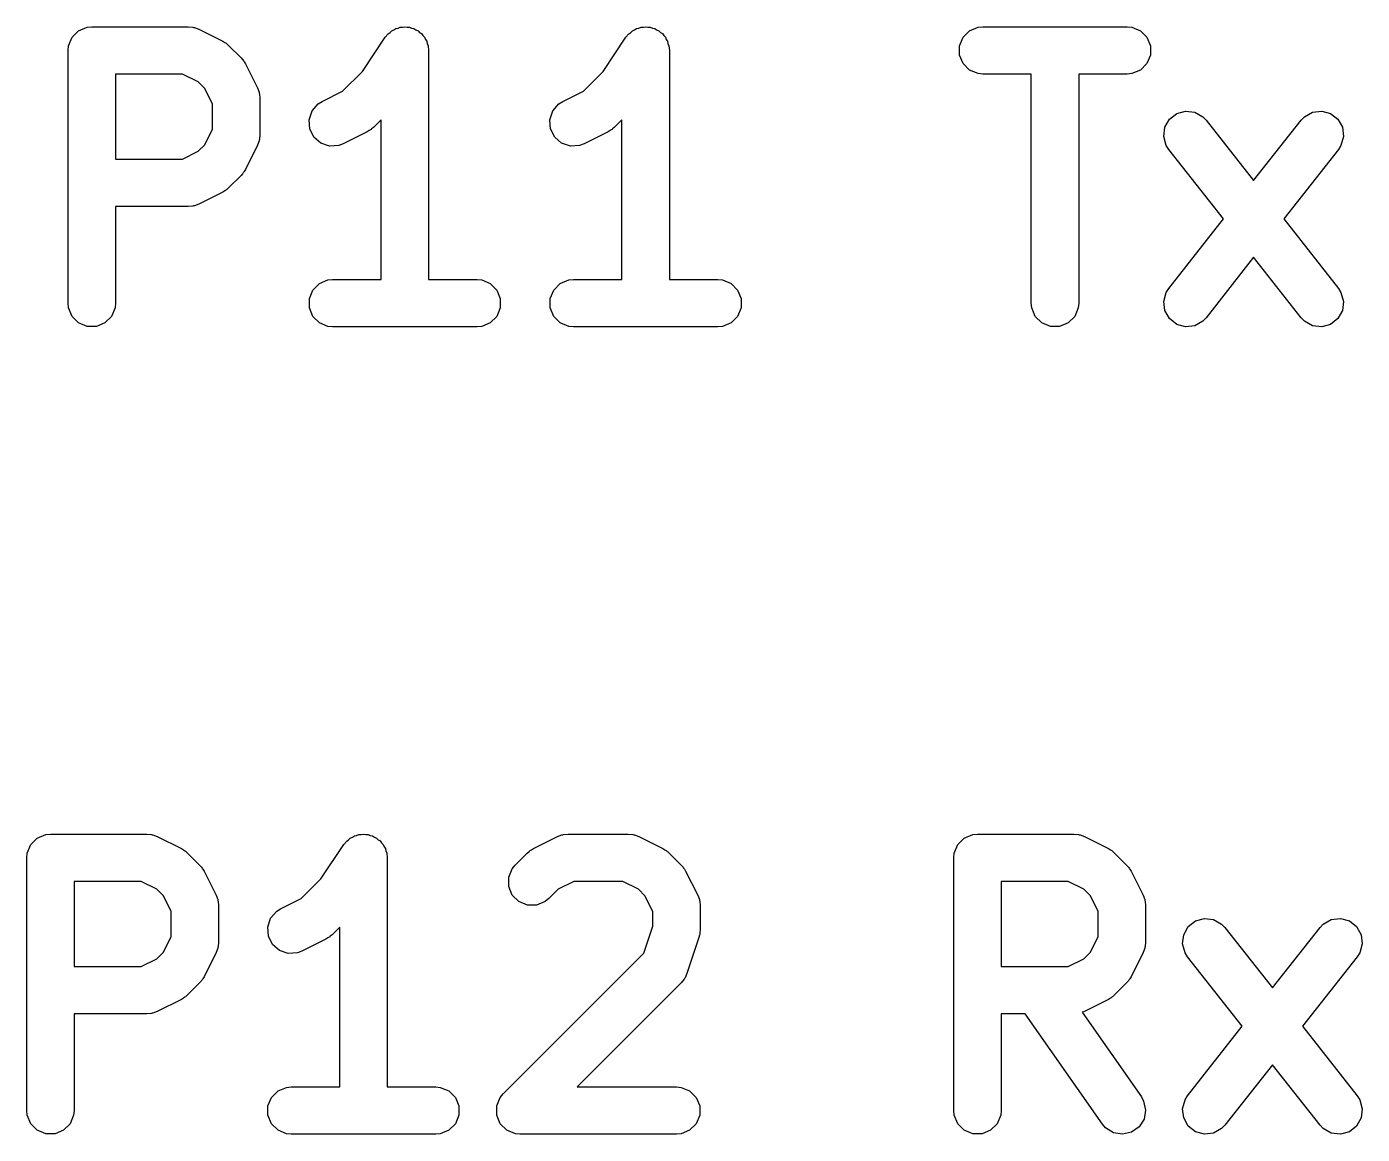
# Model space of a CAD drawing. Extents: x 90.4 to 161.7, y -143.1 to -81.8.
# Drawn here: x 100.599 to 104.825, y -113.138 to -109.634 of the extents above; entities that cross this region are included whole.
import ezdxf

# ---------------------------------------------------------------- set-up
doc = ezdxf.new("R2010")
doc.units = 0
doc.layers.add('BLACK', color=7, linetype='CONTINUOUS')

msp = doc.modelspace()

# ---------------------------------------------------------------- linework, layer by layer
at = {"layer": 'BLACK', "linetype": 'CONTINUOUS'}
for p, q in [((100.742699, -109.666963), (100.763391, -109.646271)), ((100.763391, -109.646271), (100.790427, -109.635072)), ((100.790427, -109.635072), (100.805059, -109.633631)), ((100.805059, -109.633631), (101.109821, -109.633631)), ((101.109821, -109.633631), (101.124453, -109.635072)), ((101.124453, -109.635072), (101.126942, -109.636103)), ((101.126942, -109.636103), (101.12963, -109.636294)), ((101.12963, -109.636294), (101.143362, -109.641549)), ((101.143362, -109.641549), (101.219552, -109.679644)), ((101.733226, -109.666911), (101.742447, -109.655653)), ((101.742447, -109.655653), (101.748616, -109.651521)), ((101.748616, -109.651521), (101.753867, -109.646271)), ((101.753867, -109.646271), (101.760656, -109.643458)), ((101.760656, -109.643458), (101.766762, -109.63937)), ((101.766762, -109.63937), (101.774042, -109.637913)), ((101.774042, -109.637913), (101.780903, -109.635072)), ((101.780903, -109.635072), (101.788252, -109.635072)), ((101.788252, -109.635072), (101.795457, -109.633631)), ((101.795457, -109.633631), (101.802741, -109.635072)), ((101.802741, -109.635072), (101.810167, -109.635072)), ((101.810167, -109.635072), (101.816955, -109.637883)), ((101.816955, -109.637883), (101.824164, -109.63931)), ((101.824164, -109.63931), (101.830342, -109.643429)), ((101.830342, -109.643429), (101.837203, -109.646271)), ((101.837203, -109.646271), (101.842398, -109.651466)), ((101.842398, -109.651466), (101.848513, -109.655543)), ((101.848513, -109.655543), (101.852644, -109.661712)), ((101.852644, -109.661712), (101.857895, -109.666963)), ((102.495131, -109.666911), (102.504352, -109.655653)), ((102.504352, -109.655653), (102.510521, -109.651521)), ((102.510521, -109.651521), (102.515772, -109.646271)), ((102.515772, -109.646271), (102.522561, -109.643458)), ((102.522561, -109.643458), (102.528667, -109.63937)), ((102.528667, -109.63937), (102.535947, -109.637913)), ((102.535947, -109.637913), (102.542808, -109.635072)), ((102.542808, -109.635072), (102.550157, -109.635072)), ((102.550157, -109.635072), (102.557362, -109.633631)), ((102.557362, -109.633631), (102.564646, -109.635072)), ((102.564646, -109.635072), (102.572072, -109.635072)), ((102.572072, -109.635072), (102.57886, -109.637883)), ((102.57886, -109.637883), (102.586069, -109.63931)), ((102.586069, -109.63931), (102.592247, -109.643429)), ((102.592247, -109.643429), (102.599108, -109.646271)), ((102.599108, -109.646271), (102.604303, -109.651466)), ((102.604303, -109.651466), (102.610418, -109.655543)), ((102.610418, -109.655543), (102.614549, -109.661712)), ((102.614549, -109.661712), (102.6198, -109.666963)), ((103.561747, -109.666963), (103.582439, -109.646271)), ((103.582439, -109.646271), (103.609475, -109.635072)), ((103.609475, -109.635072), (103.624107, -109.633631)), ((103.624107, -109.633631), (104.08125, -109.633631)), ((104.08125, -109.633631), (104.095882, -109.635072)), ((104.095882, -109.635072), (104.122918, -109.646271)), ((104.122918, -109.646271), (104.14361, -109.666963)), ((100.730059, -109.708631), (100.7315, -109.693999)), ((100.7315, -109.693999), (100.742699, -109.666963)), ((101.219552, -109.679644), (101.225851, -109.683608)), ((101.225851, -109.683608), (101.227679, -109.684366)), ((101.227679, -109.684366), (101.229735, -109.686054)), ((101.229735, -109.686054), (101.231995, -109.687476)), ((101.231995, -109.687476), (101.233294, -109.688974)), ((101.233294, -109.688974), (101.239044, -109.693693)), ((101.239044, -109.693693), (101.277139, -109.731788)), ((101.661058, -109.775136), (101.733131, -109.667028)), ((101.733131, -109.667028), (101.733165, -109.666985)), ((101.733165, -109.666985), (101.733175, -109.666963)), ((101.733175, -109.666963), (101.733226, -109.666911)), ((101.857895, -109.666963), (101.860707, -109.673752)), ((101.860707, -109.673752), (101.864796, -109.679858)), ((101.864796, -109.679858), (101.866252, -109.687138)), ((101.866252, -109.687138), (101.869094, -109.693999)), ((101.869094, -109.693999), (101.870519, -109.708477)), ((102.422963, -109.775136), (102.495036, -109.667028)), ((102.495036, -109.667028), (102.49507, -109.666985)), ((102.49507, -109.666985), (102.49508, -109.666963)), ((102.49508, -109.666963), (102.495131, -109.666911)), ((102.6198, -109.666963), (102.622612, -109.673752)), ((102.622612, -109.673752), (102.626701, -109.679858)), ((102.626701, -109.679858), (102.628157, -109.687138)), ((102.628157, -109.687138), (102.630999, -109.693999)), ((102.630999, -109.693999), (102.632424, -109.708477)), ((103.550548, -109.693999), (103.561747, -109.666963)), ((103.550548, -109.723263), (103.550548, -109.693999)), ((104.14361, -109.666963), (104.154809, -109.693999)), ((104.154809, -109.693999), (104.154809, -109.723263)), ((100.730059, -110.508631), (100.730059, -109.708631)), ((101.277139, -109.731788), (101.281859, -109.73754)), ((101.281859, -109.73754), (101.283355, -109.738837)), ((101.283355, -109.738837), (101.284774, -109.741091)), ((101.284774, -109.741091), (101.286466, -109.743153)), ((101.286466, -109.743153), (101.287224, -109.744983)), ((101.287224, -109.744983), (101.291188, -109.75128)), ((101.870519, -109.708477), (101.870535, -109.708553)), ((101.870535, -109.708553), (101.870529, -109.708578)), ((101.870529, -109.708578), (101.870535, -109.708631)), ((101.870535, -109.708631), (101.870535, -110.433631)), ((102.632424, -109.708477), (102.63244, -109.708553)), ((102.63244, -109.708553), (102.632434, -109.708578)), ((102.632434, -109.708578), (102.63244, -109.708631)), ((102.63244, -109.708631), (102.63244, -110.433631)), ((103.561747, -109.750299), (103.550548, -109.723263)), ((104.154809, -109.723263), (104.14361, -109.750299)), ((101.092116, -109.783631), (100.880059, -109.783631)), ((100.880059, -109.783631), (100.880059, -110.052678)), ((101.141584, -109.808365), (101.092116, -109.783631)), ((101.291188, -109.75128), (101.329284, -109.82747)), ((101.598726, -109.837467), (101.661058, -109.775136)), ((102.360631, -109.837467), (102.422963, -109.775136)), ((103.582439, -109.770991), (103.561747, -109.750299)), ((103.609475, -109.78219), (103.582439, -109.770991)), ((103.624107, -109.783631), (103.609475, -109.78219)), ((103.777678, -109.783631), (103.624107, -109.783631)), ((103.777678, -110.508631), (103.777678, -109.783631)), ((104.08125, -109.783631), (103.927678, -109.783631)), ((103.927678, -109.783631), (103.927678, -110.508631)), ((104.095882, -109.78219), (104.08125, -109.783631)), ((104.122918, -109.770991), (104.095882, -109.78219)), ((104.14361, -109.750299), (104.122918, -109.770991)), ((101.162467, -109.829248), (101.141584, -109.808365)), ((101.187202, -109.878717), (101.162467, -109.829248)), ((101.329284, -109.82747), (101.334539, -109.841202)), ((101.334539, -109.841202), (101.33473, -109.843891)), ((101.33473, -109.843891), (101.335761, -109.84638)), ((101.335761, -109.84638), (101.337202, -109.861012)), ((101.337202, -109.861012), (101.337202, -109.975297)), ((101.520979, -109.877952), (101.533422, -109.87012)), ((101.533422, -109.87012), (101.598726, -109.837467)), ((102.282884, -109.877952), (102.295327, -109.87012)), ((102.295327, -109.87012), (102.360631, -109.837467)), ((101.187202, -109.957591), (101.187202, -109.878717)), ((101.492552, -109.927821), (101.501806, -109.90006)), ((101.501806, -109.90006), (101.520979, -109.877952)), ((102.254457, -109.927821), (102.263711, -109.90006)), ((102.263711, -109.90006), (102.282884, -109.877952)), ((104.214774, -109.926496), (104.237785, -109.908416)), ((104.237785, -109.908416), (104.265963, -109.900519)), ((104.265963, -109.900519), (104.295017, -109.904005)), ((104.295017, -109.904005), (104.320527, -109.918345)), ((104.641973, -109.918345), (104.667482, -109.904005)), ((104.667482, -109.904005), (104.696537, -109.900519)), ((104.696537, -109.900519), (104.724715, -109.908416)), ((104.724715, -109.908416), (104.747726, -109.926496)), ((101.162467, -110.00706), (101.187202, -109.957591)), ((101.494626, -109.957011), (101.492552, -109.927821)), ((101.507713, -109.983186), (101.494626, -109.957011)), ((101.689138, -109.958357), (101.686878, -109.959778)), ((101.690437, -109.956858), (101.689138, -109.958357)), ((101.696187, -109.95214), (101.690437, -109.956858)), ((101.720535, -109.927791), (101.696187, -109.95214)), ((101.720535, -110.433631), (101.720535, -109.927791)), ((102.256531, -109.957011), (102.254457, -109.927821)), ((102.269618, -109.983186), (102.256531, -109.957011)), ((102.451043, -109.958357), (102.448783, -109.959778)), ((102.452342, -109.956858), (102.451043, -109.958357)), ((102.458092, -109.95214), (102.452342, -109.956858)), ((102.48244, -109.927791), (102.458092, -109.95214)), ((102.48244, -110.433631), (102.48244, -109.927791)), ((104.196948, -109.98106), (104.200434, -109.952006)), ((104.200434, -109.952006), (104.214774, -109.926496)), ((104.320527, -109.918345), (104.3307, -109.92896)), ((104.3307, -109.92896), (104.48125, -110.120569)), ((104.48125, -110.120569), (104.6318, -109.928961)), ((104.6318, -109.928961), (104.641973, -109.918345)), ((104.747726, -109.926496), (104.762066, -109.952006)), ((104.762066, -109.952006), (104.765552, -109.98106)), ((101.334539, -109.995107), (101.329284, -110.008839)), ((101.33473, -109.992417), (101.334539, -109.995107)), ((101.335761, -109.989929), (101.33473, -109.992417)), ((101.337202, -109.975297), (101.335761, -109.989929)), ((101.529821, -110.002359), (101.507713, -109.983186)), ((101.676695, -109.966189), (101.600504, -110.004284)), ((101.682994, -109.962224), (101.676695, -109.966189)), ((101.684822, -109.961467), (101.682994, -109.962224)), ((101.686878, -109.959778), (101.684822, -109.961467)), ((102.291726, -110.002359), (102.269618, -109.983186)), ((102.4386, -109.966189), (102.362409, -110.004284)), ((102.444899, -109.962224), (102.4386, -109.966189)), ((102.446727, -109.961467), (102.444899, -109.962224)), ((102.448783, -109.959778), (102.446727, -109.961467)), ((104.204845, -110.009238), (104.196948, -109.98106)), ((104.765552, -109.98106), (104.757655, -110.009238)), ((101.092116, -110.052678), (101.141584, -110.027944)), ((101.141584, -110.027944), (101.162467, -110.00706)), ((101.329284, -110.008839), (101.291188, -110.085029)), ((101.557582, -110.011613), (101.529821, -110.002359)), ((101.586772, -110.009539), (101.557582, -110.011613)), ((101.600504, -110.004284), (101.586772, -110.009539)), ((102.319487, -110.011613), (102.291726, -110.002359)), ((102.348677, -110.009539), (102.319487, -110.011613)), ((102.362409, -110.004284), (102.348677, -110.009539)), ((104.212752, -110.021634), (104.204845, -110.009238)), ((104.385868, -110.241964), (104.212752, -110.021634)), ((104.749748, -110.021634), (104.576631, -110.241964)), ((104.757655, -110.009238), (104.749748, -110.021634)), ((100.880059, -110.052678), (101.092116, -110.052678)), ((101.291188, -110.085029), (101.287224, -110.091325)), ((101.277139, -110.104521), (101.239044, -110.142616)), ((101.281859, -110.098768), (101.277139, -110.104521)), ((101.283355, -110.097472), (101.281859, -110.098768)), ((101.284774, -110.095217), (101.283355, -110.097472)), ((101.286466, -110.093156), (101.284774, -110.095217)), ((101.287224, -110.091325), (101.286466, -110.093156)), ((101.219552, -110.156665), (101.143362, -110.19476)), ((101.225851, -110.1527), (101.219552, -110.156665)), ((101.227679, -110.151943), (101.225851, -110.1527)), ((101.229735, -110.150254), (101.227679, -110.151943)), ((101.231995, -110.148833), (101.229735, -110.150254)), ((101.233294, -110.147334), (101.231995, -110.148833)), ((101.239044, -110.142616), (101.233294, -110.147334)), ((101.109821, -110.202678), (100.880059, -110.202678)), ((100.880059, -110.202678), (100.880059, -110.508631)), ((101.124453, -110.201237), (101.109821, -110.202678)), ((101.126942, -110.200205), (101.124453, -110.201237)), ((101.12963, -110.200015), (101.126942, -110.200205)), ((101.143362, -110.19476), (101.12963, -110.200015)), ((104.212752, -110.462294), (104.385868, -110.241964)), ((104.576631, -110.241964), (104.749748, -110.462294)), ((104.48125, -110.363358), (104.3307, -110.554968)), ((104.6318, -110.554967), (104.48125, -110.363358)), ((101.504603, -110.466963), (101.525295, -110.446271)), ((101.525295, -110.446271), (101.552331, -110.435072)), ((101.552331, -110.435072), (101.566963, -110.433631)), ((101.566963, -110.433631), (101.720535, -110.433631)), ((101.870535, -110.433631), (102.024106, -110.433631)), ((102.024106, -110.433631), (102.038738, -110.435072)), ((102.038738, -110.435072), (102.065774, -110.446271)), ((102.065774, -110.446271), (102.086466, -110.466963)), ((102.266508, -110.466963), (102.2872, -110.446271)), ((102.2872, -110.446271), (102.314236, -110.435072)), ((102.314236, -110.435072), (102.328868, -110.433631)), ((102.328868, -110.433631), (102.48244, -110.433631)), ((102.63244, -110.433631), (102.786011, -110.433631)), ((102.786011, -110.433631), (102.800643, -110.435072)), ((102.800643, -110.435072), (102.827679, -110.446271)), ((102.827679, -110.446271), (102.848371, -110.466963)), ((104.204845, -110.47469), (104.212752, -110.462294)), ((104.749748, -110.462294), (104.757655, -110.47469)), ((100.7315, -110.523263), (100.730059, -110.508631)), ((100.880059, -110.508631), (100.878618, -110.523263)), ((101.493404, -110.493999), (101.504603, -110.466963)), ((101.493404, -110.523263), (101.493404, -110.493999)), ((102.086466, -110.466963), (102.097665, -110.493999)), ((102.097665, -110.493999), (102.097665, -110.523263)), ((102.255309, -110.493999), (102.266508, -110.466963)), ((102.255309, -110.523263), (102.255309, -110.493999)), ((102.848371, -110.466963), (102.85957, -110.493999)), ((102.85957, -110.493999), (102.85957, -110.523263)), ((103.779119, -110.523263), (103.777678, -110.508631)), ((103.927678, -110.508631), (103.926237, -110.523263)), ((104.196948, -110.502868), (104.204845, -110.47469)), ((104.200434, -110.531922), (104.196948, -110.502868)), ((104.757655, -110.47469), (104.765552, -110.502868)), ((104.765552, -110.502868), (104.762066, -110.531922)), ((100.742699, -110.550299), (100.7315, -110.523263)), ((100.763391, -110.570991), (100.742699, -110.550299)), ((100.867419, -110.550299), (100.846727, -110.570991)), ((100.878618, -110.523263), (100.867419, -110.550299)), ((101.504603, -110.550299), (101.493404, -110.523263)), ((101.525295, -110.570991), (101.504603, -110.550299)), ((102.086466, -110.550299), (102.065774, -110.570991)), ((102.097665, -110.523263), (102.086466, -110.550299)), ((102.266508, -110.550299), (102.255309, -110.523263)), ((102.2872, -110.570991), (102.266508, -110.550299)), ((102.848371, -110.550299), (102.827679, -110.570991)), ((102.85957, -110.523263), (102.848371, -110.550299)), ((103.790318, -110.550299), (103.779119, -110.523263)), ((103.81101, -110.570991), (103.790318, -110.550299)), ((103.915038, -110.550299), (103.894346, -110.570991)), ((103.926237, -110.523263), (103.915038, -110.550299)), ((104.214774, -110.557432), (104.200434, -110.531922)), ((104.762066, -110.531922), (104.747726, -110.557432)), ((100.790427, -110.58219), (100.763391, -110.570991)), ((100.819691, -110.58219), (100.790427, -110.58219)), ((100.846727, -110.570991), (100.819691, -110.58219)), ((101.552331, -110.58219), (101.525295, -110.570991)), ((101.566963, -110.583631), (101.552331, -110.58219)), ((102.024106, -110.583631), (101.566963, -110.583631)), ((102.038738, -110.58219), (102.024106, -110.583631)), ((102.065774, -110.570991), (102.038738, -110.58219)), ((102.314236, -110.58219), (102.2872, -110.570991)), ((102.328868, -110.583631), (102.314236, -110.58219)), ((102.786011, -110.583631), (102.328868, -110.583631)), ((102.800643, -110.58219), (102.786011, -110.583631)), ((102.827679, -110.570991), (102.800643, -110.58219)), ((103.838046, -110.58219), (103.81101, -110.570991)), ((103.86731, -110.58219), (103.838046, -110.58219)), ((103.894346, -110.570991), (103.86731, -110.58219)), ((104.237785, -110.575512), (104.214774, -110.557432)), ((104.265963, -110.583409), (104.237785, -110.575512)), ((104.295017, -110.579923), (104.265963, -110.583409)), ((104.320527, -110.565583), (104.295017, -110.579923)), ((104.3307, -110.554968), (104.320527, -110.565583)), ((104.641973, -110.565583), (104.6318, -110.554967)), ((104.667482, -110.579923), (104.641973, -110.565583)), ((104.696537, -110.583409), (104.667482, -110.579923)), ((104.724715, -110.575512), (104.696537, -110.583409)), ((104.747726, -110.557432), (104.724715, -110.575512)), ((100.632387, -112.200859), (100.659423, -112.18966)), ((100.659423, -112.18966), (100.674055, -112.188219)), ((100.674055, -112.188219), (100.978817, -112.188219)), ((100.978817, -112.188219), (100.993449, -112.18966)), ((100.993449, -112.18966), (100.995938, -112.190691)), ((100.995938, -112.190691), (100.998626, -112.190882)), ((100.998626, -112.190882), (101.012358, -112.196137)), ((101.012358, -112.196137), (101.088548, -112.234232)), ((101.622863, -112.200859), (101.629652, -112.198046)), ((101.629652, -112.198046), (101.635758, -112.193958)), ((101.635758, -112.193958), (101.643038, -112.192501)), ((101.643038, -112.192501), (101.649899, -112.18966)), ((101.649899, -112.18966), (101.657248, -112.18966)), ((101.657248, -112.18966), (101.664453, -112.188219)), ((101.664453, -112.188219), (101.671737, -112.18966)), ((101.671737, -112.18966), (101.679163, -112.18966)), ((101.679163, -112.18966), (101.685951, -112.192471)), ((101.685951, -112.192471), (101.69316, -112.193898)), ((101.69316, -112.193898), (101.699338, -112.198017)), ((101.699338, -112.198017), (101.706199, -112.200859)), ((102.202419, -112.234232), (102.278609, -112.196137)), ((102.278609, -112.196137), (102.292341, -112.190882)), ((102.292341, -112.190882), (102.295028, -112.190691)), ((102.295028, -112.190691), (102.297518, -112.18966)), ((102.297518, -112.18966), (102.31215, -112.188219)), ((102.31215, -112.188219), (102.502626, -112.188219)), ((102.502626, -112.188219), (102.517258, -112.18966)), ((102.517258, -112.18966), (102.519747, -112.190691)), ((102.519747, -112.190691), (102.522435, -112.190882)), ((102.522435, -112.190882), (102.536167, -112.196137)), ((102.536167, -112.196137), (102.612358, -112.234232)), ((103.565721, -112.200859), (103.592757, -112.18966)), ((103.592757, -112.18966), (103.607389, -112.188219)), ((103.607389, -112.188219), (103.912151, -112.188219)), ((103.912151, -112.188219), (103.926783, -112.18966)), ((103.926783, -112.18966), (103.929272, -112.190691)), ((103.929272, -112.190691), (103.93196, -112.190882)), ((103.93196, -112.190882), (103.945692, -112.196137)), ((103.945692, -112.196137), (104.021882, -112.234232)), ((100.600496, -112.248587), (100.611695, -112.221551)), ((100.611695, -112.221551), (100.632387, -112.200859)), ((101.088548, -112.234232), (101.094847, -112.238196)), ((101.094847, -112.238196), (101.096675, -112.238954)), ((101.096675, -112.238954), (101.098731, -112.240642)), ((101.098731, -112.240642), (101.100991, -112.242064)), ((101.530054, -112.329724), (101.602127, -112.221616)), ((101.602127, -112.221616), (101.602161, -112.221573)), ((101.602161, -112.221573), (101.602171, -112.221551)), ((101.602171, -112.221551), (101.602222, -112.221499)), ((101.602222, -112.221499), (101.611443, -112.210241)), ((101.611443, -112.210241), (101.617612, -112.206109)), ((101.617612, -112.206109), (101.622863, -112.200859)), ((101.706199, -112.200859), (101.711394, -112.206054)), ((101.711394, -112.206054), (101.717509, -112.210131)), ((101.717509, -112.210131), (101.72164, -112.2163)), ((101.72164, -112.2163), (101.726891, -112.221551)), ((101.726891, -112.221551), (101.729703, -112.22834)), ((101.729703, -112.22834), (101.733792, -112.234446)), ((101.733792, -112.234446), (101.735248, -112.241726)), ((101.735248, -112.241726), (101.73809, -112.248587)), ((102.189976, -112.242064), (102.192234, -112.240642)), ((102.192234, -112.240642), (102.194293, -112.238953)), ((102.194293, -112.238953), (102.196122, -112.238195)), ((102.196122, -112.238195), (102.202419, -112.234232)), ((102.612358, -112.234232), (102.618657, -112.238196)), ((102.618657, -112.238196), (102.620485, -112.238954)), ((102.620485, -112.238954), (102.622541, -112.240642)), ((102.622541, -112.240642), (102.624801, -112.242064)), ((103.53383, -112.248587), (103.545029, -112.221551)), ((103.545029, -112.221551), (103.565721, -112.200859)), ((104.021882, -112.234232), (104.028181, -112.238196)), ((104.028181, -112.238196), (104.030009, -112.238954)), ((104.030009, -112.238954), (104.032065, -112.240642)), ((104.032065, -112.240642), (104.034325, -112.242064)), ((100.599055, -112.263219), (100.600496, -112.248587)), ((100.599055, -113.063219), (100.599055, -112.263219)), ((101.100991, -112.242064), (101.10229, -112.243562)), ((101.10229, -112.243562), (101.10804, -112.248281)), ((101.10804, -112.248281), (101.146135, -112.286376)), ((101.73809, -112.248587), (101.739515, -112.263065)), ((101.739515, -112.263065), (101.739531, -112.263141)), ((101.739531, -112.263141), (101.739525, -112.263166)), ((101.739525, -112.263166), (101.739531, -112.263219)), ((101.739531, -112.263219), (101.739531, -112.988219)), ((102.144832, -112.286375), (102.182928, -112.24828)), ((102.182928, -112.24828), (102.188676, -112.243562)), ((102.188676, -112.243562), (102.189976, -112.242064)), ((102.624801, -112.242064), (102.6261, -112.243562)), ((102.6261, -112.243562), (102.63185, -112.248281)), ((102.63185, -112.248281), (102.669945, -112.286376)), ((103.532389, -112.263219), (103.53383, -112.248587)), ((103.532389, -113.063219), (103.532389, -112.263219)), ((104.034325, -112.242064), (104.035624, -112.243562)), ((104.035624, -112.243562), (104.041374, -112.248281)), ((104.041374, -112.248281), (104.079469, -112.286376)), ((101.146135, -112.286376), (101.150855, -112.292128)), ((101.150855, -112.292128), (101.152351, -112.293425)), ((101.152351, -112.293425), (101.15377, -112.295679)), ((101.15377, -112.295679), (101.155462, -112.297741)), ((101.155462, -112.297741), (101.15622, -112.299571)), ((101.15622, -112.299571), (101.160184, -112.305868)), ((101.160184, -112.305868), (101.19828, -112.382058)), ((102.124305, -112.324777), (102.135504, -112.297741)), ((102.124305, -112.354039), (102.124305, -112.324777)), ((102.135504, -112.297741), (102.144832, -112.286375)), ((102.669945, -112.286376), (102.674663, -112.292125)), ((102.674663, -112.292125), (102.676162, -112.293425)), ((102.676162, -112.293425), (102.677583, -112.295684)), ((102.677583, -112.295684), (102.679272, -112.297741)), ((102.679272, -112.297741), (102.680029, -112.299568)), ((102.680029, -112.299568), (102.683994, -112.305868)), ((102.683994, -112.305868), (102.722089, -112.382059)), ((104.079469, -112.286376), (104.084189, -112.292128)), ((104.084189, -112.292128), (104.085685, -112.293425)), ((104.085685, -112.293425), (104.087104, -112.295679)), ((104.087104, -112.295679), (104.088796, -112.297741)), ((104.088796, -112.297741), (104.089554, -112.299571)), ((104.089554, -112.299571), (104.093518, -112.305868)), ((104.093518, -112.305868), (104.131614, -112.382058)), ((100.961112, -112.338219), (100.749055, -112.338219)), ((100.749055, -112.338219), (100.749055, -112.607266)), ((101.01058, -112.362953), (100.961112, -112.338219)), ((101.031463, -112.383836), (101.01058, -112.362953)), ((101.467722, -112.392055), (101.530054, -112.329724)), ((102.135503, -112.381076), (102.124305, -112.354039)), ((102.280386, -112.362953), (102.250896, -112.392443)), ((102.329855, -112.338219), (102.280386, -112.362953)), ((102.484921, -112.338219), (102.329855, -112.338219)), ((102.53439, -112.362953), (102.484921, -112.338219)), ((102.555272, -112.383835), (102.53439, -112.362953)), ((103.894446, -112.338219), (103.682389, -112.338219)), ((103.682389, -112.338219), (103.682389, -112.607266)), ((103.943914, -112.362953), (103.894446, -112.338219)), ((103.964797, -112.383836), (103.943914, -112.362953)), ((101.056198, -112.433305), (101.031463, -112.383836)), ((101.19828, -112.382058), (101.203535, -112.39579)), ((101.203535, -112.39579), (101.203726, -112.398479)), ((101.203726, -112.398479), (101.204757, -112.400968)), ((101.204757, -112.400968), (101.206198, -112.4156)), ((101.402418, -112.424708), (101.467722, -112.392055)), ((102.156196, -112.401769), (102.135503, -112.381076)), ((102.183232, -112.412968), (102.156196, -112.401769)), ((102.239531, -112.40177), (102.212494, -112.412968)), ((102.250896, -112.392443), (102.239531, -112.40177)), ((102.580007, -112.433304), (102.555272, -112.383835)), ((102.722089, -112.382059), (102.727344, -112.395791)), ((102.727344, -112.395791), (102.727534, -112.398478)), ((102.727534, -112.398478), (102.728566, -112.400968)), ((102.728566, -112.400968), (102.730007, -112.4156)), ((103.989532, -112.433305), (103.964797, -112.383836)), ((104.131614, -112.382058), (104.136869, -112.39579)), ((104.136869, -112.39579), (104.13706, -112.398479)), ((104.13706, -112.398479), (104.138091, -112.400968)), ((104.138091, -112.400968), (104.139532, -112.4156)), ((101.056198, -112.512179), (101.056198, -112.433305)), ((101.206198, -112.4156), (101.206198, -112.529885)), ((101.370802, -112.454648), (101.389975, -112.43254)), ((101.389975, -112.43254), (101.402418, -112.424708)), ((102.212494, -112.412968), (102.183232, -112.412968)), ((102.580007, -112.47962), (102.580007, -112.433304)), ((102.730007, -112.4156), (102.730007, -112.49179)), ((103.989532, -112.512179), (103.989532, -112.433305)), ((104.139532, -112.4156), (104.139532, -112.529885)), ((101.361548, -112.482409), (101.370802, -112.454648)), ((101.363622, -112.511599), (101.361548, -112.482409)), ((101.589531, -112.482379), (101.565183, -112.506728)), ((101.589531, -112.988219), (101.589531, -112.482379)), ((102.551359, -112.565562), (102.580007, -112.47962)), ((102.730007, -112.49179), (102.729277, -112.499195)), ((104.259906, -112.506594), (104.274246, -112.481084)), ((104.274246, -112.481084), (104.297257, -112.463004)), ((104.297257, -112.463004), (104.325435, -112.455107)), ((104.325435, -112.455107), (104.354489, -112.458593)), ((104.354489, -112.458593), (104.379999, -112.472933)), ((104.379999, -112.472933), (104.390172, -112.483548)), ((104.390172, -112.483548), (104.540722, -112.675157)), ((104.540722, -112.675157), (104.691272, -112.483549)), ((104.691272, -112.483549), (104.701445, -112.472933)), ((104.701445, -112.472933), (104.726954, -112.458593)), ((104.726954, -112.458593), (104.756009, -112.455107)), ((104.756009, -112.455107), (104.784187, -112.463004)), ((104.784187, -112.463004), (104.807198, -112.481084)), ((104.807198, -112.481084), (104.821538, -112.506594)), ((101.031463, -112.561648), (101.056198, -112.512179)), ((101.206198, -112.529885), (101.204757, -112.544517)), ((101.376709, -112.537774), (101.363622, -112.511599)), ((101.545691, -112.520777), (101.4695, -112.558872)), ((101.55199, -112.516812), (101.545691, -112.520777)), ((101.553818, -112.516055), (101.55199, -112.516812)), ((101.555874, -112.514366), (101.553818, -112.516055)), ((101.558134, -112.512945), (101.555874, -112.514366)), ((101.559433, -112.511446), (101.558134, -112.512945)), ((101.565183, -112.506728), (101.559433, -112.511446)), ((102.726158, -112.515507), (102.688063, -112.629793)), ((102.727807, -112.508253), (102.726158, -112.515507)), ((102.728566, -112.506422), (102.727807, -112.508253)), ((102.728827, -112.503767), (102.728566, -112.506422)), ((102.729418, -112.50117), (102.728827, -112.503767)), ((102.729277, -112.499195), (102.729418, -112.50117)), ((103.964797, -112.561648), (103.989532, -112.512179)), ((104.139532, -112.529885), (104.138091, -112.544517)), ((104.25642, -112.535648), (104.259906, -112.506594)), ((104.264317, -112.563826), (104.25642, -112.535648)), ((104.825024, -112.535648), (104.817127, -112.563826)), ((104.821538, -112.506594), (104.825024, -112.535648)), ((101.01058, -112.582532), (101.031463, -112.561648)), ((101.19828, -112.563427), (101.160184, -112.639617)), ((101.203535, -112.549695), (101.19828, -112.563427)), ((101.203726, -112.547005), (101.203535, -112.549695)), ((101.204757, -112.544517), (101.203726, -112.547005)), ((101.398817, -112.556947), (101.376709, -112.537774)), ((101.426578, -112.566201), (101.398817, -112.556947)), ((101.455768, -112.564127), (101.426578, -112.566201)), ((101.4695, -112.558872), (101.455768, -112.564127)), ((102.106736, -113.010186), (102.551359, -112.565562)), ((103.943914, -112.582532), (103.964797, -112.561648)), ((104.131614, -112.563427), (104.093518, -112.639617)), ((104.136869, -112.549695), (104.131614, -112.563427)), ((104.13706, -112.547005), (104.136869, -112.549695)), ((104.138091, -112.544517), (104.13706, -112.547005)), ((104.272224, -112.576222), (104.264317, -112.563826)), ((104.44534, -112.796552), (104.272224, -112.576222)), ((104.80922, -112.576222), (104.636103, -112.796552)), ((104.817127, -112.563826), (104.80922, -112.576222)), ((100.749055, -112.607266), (100.961112, -112.607266)), ((100.961112, -112.607266), (101.01058, -112.582532)), ((103.682389, -112.607266), (103.894446, -112.607266)), ((103.894446, -112.607266), (103.943914, -112.582532)), ((101.146135, -112.659109), (101.10804, -112.697204)), ((101.150855, -112.653356), (101.146135, -112.659109)), ((101.152351, -112.65206), (101.150855, -112.653356)), ((101.15377, -112.649805), (101.152351, -112.65206)), ((101.155462, -112.647744), (101.15377, -112.649805)), ((101.15622, -112.645913), (101.155462, -112.647744)), ((101.160184, -112.639617), (101.15622, -112.645913)), ((102.669945, -112.659109), (102.340835, -112.988219)), ((102.679273, -112.647744), (102.669945, -112.659109)), ((102.680305, -112.645251), (102.679273, -112.647744)), ((102.682069, -112.643218), (102.680305, -112.645251)), ((102.688063, -112.629793), (102.682069, -112.643218)), ((104.079469, -112.659109), (104.041374, -112.697204)), ((104.084189, -112.653356), (104.079469, -112.659109)), ((104.085685, -112.65206), (104.084189, -112.653356)), ((104.087104, -112.649805), (104.085685, -112.65206)), ((104.088796, -112.647744), (104.087104, -112.649805)), ((104.089554, -112.645913), (104.088796, -112.647744)), ((104.093518, -112.639617), (104.089554, -112.645913)), ((101.096675, -112.706531), (101.094847, -112.707288)), ((101.098731, -112.704842), (101.096675, -112.706531)), ((101.100991, -112.703421), (101.098731, -112.704842)), ((101.10229, -112.701922), (101.100991, -112.703421)), ((101.10804, -112.697204), (101.10229, -112.701922)), ((104.030009, -112.706531), (104.028181, -112.707288)), ((104.032065, -112.704842), (104.030009, -112.706531)), ((104.034325, -112.703421), (104.032065, -112.704842)), ((104.035624, -112.701922), (104.034325, -112.703421)), ((104.041374, -112.697204), (104.035624, -112.701922)), ((101.088548, -112.711253), (101.012358, -112.749348)), ((101.094847, -112.707288), (101.088548, -112.711253)), ((104.021882, -112.711253), (103.945692, -112.749348)), ((104.028181, -112.707288), (104.021882, -112.711253)), ((100.978817, -112.757266), (100.749055, -112.757266)), ((100.749055, -112.757266), (100.749055, -113.063219)), ((100.993449, -112.755825), (100.978817, -112.757266)), ((100.995938, -112.754793), (100.993449, -112.755825)), ((100.998626, -112.754603), (100.995938, -112.754793)), ((101.012358, -112.749348), (100.998626, -112.754603)), ((103.758816, -112.757266), (103.682389, -112.757266)), ((103.682389, -112.757266), (103.682389, -113.063219)), ((104.003089, -113.106228), (103.758816, -112.757266)), ((103.945692, -112.749348), (103.93834, -112.752161)), ((103.93834, -112.752161), (104.125974, -113.020209)), ((104.272224, -113.016882), (104.44534, -112.796552)), ((104.636103, -112.796552), (104.80922, -113.016882)), ((104.540722, -112.917946), (104.390172, -113.109556)), ((104.691272, -113.109555), (104.540722, -112.917946)), ((101.373599, -113.021551), (101.394291, -113.000859)), ((101.394291, -113.000859), (101.421327, -112.98966)), ((101.421327, -112.98966), (101.435959, -112.988219)), ((101.435959, -112.988219), (101.589531, -112.988219)), ((101.739531, -112.988219), (101.893102, -112.988219)), ((101.893102, -112.988219), (101.907734, -112.98966)), ((101.907734, -112.98966), (101.93477, -113.000859)), ((101.93477, -113.000859), (101.955462, -113.021551)), ((102.340835, -112.988219), (102.655007, -112.988219)), ((102.655007, -112.988219), (102.669639, -112.98966)), ((102.669639, -112.98966), (102.696675, -113.000859)), ((102.696675, -113.000859), (102.717367, -113.021551)), ((101.3624, -113.048587), (101.373599, -113.021551)), ((101.955462, -113.021551), (101.966661, -113.048587)), ((102.08621, -113.048587), (102.097409, -113.021551)), ((102.097409, -113.021551), (102.106736, -113.010186)), ((102.717367, -113.021551), (102.728566, -113.048587)), ((104.125974, -113.020209), (104.133185, -113.033022)), ((104.133185, -113.033022), (104.139514, -113.061593)), ((104.25642, -113.057456), (104.264317, -113.029278)), ((104.264317, -113.029278), (104.272224, -113.016882)), ((104.80922, -113.016882), (104.817127, -113.029278)), ((104.817127, -113.029278), (104.825024, -113.057456)), ((100.600496, -113.077851), (100.599055, -113.063219)), ((100.611695, -113.104887), (100.600496, -113.077851)), ((100.747614, -113.077851), (100.736415, -113.104887)), ((100.749055, -113.063219), (100.747614, -113.077851)), ((101.3624, -113.077851), (101.3624, -113.048587)), ((101.373599, -113.104887), (101.3624, -113.077851)), ((101.966661, -113.077851), (101.955462, -113.104887)), ((101.966661, -113.048587), (101.966661, -113.077851)), ((102.08621, -113.077851), (102.08621, -113.048587)), ((102.097409, -113.104887), (102.08621, -113.077851)), ((102.728566, -113.077851), (102.717367, -113.104887)), ((102.728566, -113.048587), (102.728566, -113.077851)), ((103.53383, -113.077851), (103.532389, -113.063219)), ((103.545029, -113.104887), (103.53383, -113.077851)), ((103.680948, -113.077851), (103.669749, -113.104887)), ((103.682389, -113.063219), (103.680948, -113.077851)), ((104.139514, -113.061593), (104.134429, -113.090411)), ((104.259906, -113.08651), (104.25642, -113.057456)), ((104.274246, -113.11202), (104.259906, -113.08651)), ((104.821538, -113.08651), (104.807198, -113.11202)), ((104.825024, -113.057456), (104.821538, -113.08651)), ((100.632387, -113.125579), (100.611695, -113.104887)), ((100.659423, -113.136778), (100.632387, -113.125579)), ((100.715723, -113.125579), (100.688687, -113.136778)), ((100.736415, -113.104887), (100.715723, -113.125579)), ((101.394291, -113.125579), (101.373599, -113.104887)), ((101.421327, -113.136778), (101.394291, -113.125579)), ((101.93477, -113.125579), (101.907734, -113.136778)), ((101.955462, -113.104887), (101.93477, -113.125579)), ((102.118101, -113.125579), (102.097409, -113.104887)), ((102.145137, -113.136778), (102.118101, -113.125579)), ((102.696675, -113.125579), (102.669639, -113.136778)), ((102.717367, -113.104887), (102.696675, -113.125579)), ((103.565721, -113.125579), (103.545029, -113.104887)), ((103.592757, -113.136778), (103.565721, -113.125579)), ((103.649057, -113.125579), (103.622021, -113.136778)), ((103.669749, -113.104887), (103.649057, -113.125579)), ((104.012661, -113.117389), (104.003089, -113.106228)), ((104.03734, -113.133116), (104.012661, -113.117389)), ((104.118702, -113.11509), (104.094728, -113.131872)), ((104.134429, -113.090411), (104.118702, -113.11509)), ((104.297257, -113.1301), (104.274246, -113.11202)), ((104.379999, -113.120171), (104.354489, -113.134511)), ((104.390172, -113.109556), (104.379999, -113.120171)), ((104.701445, -113.120171), (104.691272, -113.109555)), ((104.726954, -113.134511), (104.701445, -113.120171)), ((104.807198, -113.11202), (104.784187, -113.1301)), ((100.688687, -113.136778), (100.659423, -113.136778)), ((101.435959, -113.138219), (101.421327, -113.136778)), ((101.893102, -113.138219), (101.435959, -113.138219)), ((101.907734, -113.136778), (101.893102, -113.138219)), ((102.159769, -113.138219), (102.145137, -113.136778)), ((102.655007, -113.138219), (102.159769, -113.138219)), ((102.669639, -113.136778), (102.655007, -113.138219)), ((103.622021, -113.136778), (103.592757, -113.136778)), ((104.066157, -113.138201), (104.03734, -113.133116)), ((104.094728, -113.131872), (104.066157, -113.138201)), ((104.325435, -113.137997), (104.297257, -113.1301)), ((104.354489, -113.134511), (104.325435, -113.137997)), ((104.756009, -113.137997), (104.726954, -113.134511)), ((104.784187, -113.1301), (104.756009, -113.137997))]:
    msp.add_line(p, q, dxfattribs=at)

doc.saveas('drawing.dxf')
